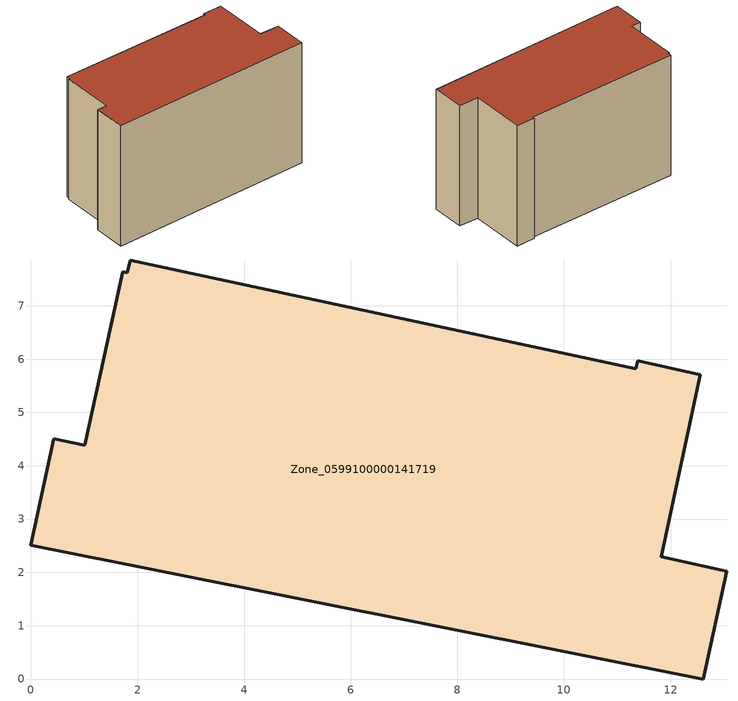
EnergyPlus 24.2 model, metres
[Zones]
Zone_0599100000141719
 floor ground (C_G): 13.05,2.02 12.61,0 0,2.51 0.43,4.51 1.01,4.38 1.72,7.64 1.81,7.62 1.87,7.86 11.35,5.82 11.38,5.97 12.56,5.71 11.82,2.29 z0
 wall outside (C_F): 0.43,4.51 0,2.51 12.61,0 13.05,2.02 11.82,2.29 12.56,5.71 11.38,5.97 11.35,5.82 1.87,7.86 1.81,7.62 1.72,7.64 1.01,4.38 0.43,4.51 z0:7.96
 roof outside (C_R): 1.81,7.62 1.72,7.64 1.01,4.38 0.43,4.51 0,2.51 12.61,0 13.05,2.02 11.82,2.29 12.56,5.71 11.38,5.97 11.35,5.82 1.87,7.86 z7.96
[BUILDING]
Pand.0599100000141719: North Axis=0; Terrain=City; Loads Convergence Tolerance Value=0.04; Temperature Convergence Tolerance Value=0.4; Solar Distribution=FullExterior; Maximum Number of Warmup Days=25; Minimum Number of Warmup Days=1
[Site:Location]
Rotterdam.The.Hague.AP_ZH_NLD Design_Conditions: Latitude=51.96; Longitude=4.45; Time Zone=1; Elevation=-4.5
[SITE:GROUNDTEMPERATURE:BUILDINGSURFACE]
18, 18, 18, 18, 18, 18, 18, 18, 18, 18, 18, 18
[MATERIAL] Thermal Absorptance=0.9; Solar Absorptance=0.7; Visible Absorptance=0.7
Name | Roughness | Thickness | Conductivity | Density | Specific Heat
G.TI.1975-1991 | MediumSmooth | 0.15 | 0.288461 | 540 | 1210
F.TI.1975-1991 | Rough | 0.3 | 0.230769 | 1920 | 840
R.TI.1975-1991 | MediumRough | 0.2 | 0.153846 | 1500 | 1000
[CONSTRUCTION]
C_G: G.TI.1975-1991
C_F: F.TI.1975-1991
C_R: R.TI.1975-1991
[ZONE]
Zone_0599100000141719: Type=1; Multiplier=1; Ceiling Height=Autocalculate; Volume=Autocalculate; Floor Area=autocalculate; Part of Total Floor Area=Yes
[ZONEINFILTRATION:DESIGNFLOWRATE]
Infil_Zone_0599100000141719: Zone or ZoneList or Space or SpaceList=Zone_0599100000141719; Schedule=AlwaysOn; Design Flow Rate Calculation Method=Flow/Area; Flow Rate per Floor Area=0.003; Constant Term Coefficient=1; Temperature Term Coefficient=0; Velocity Term Coefficient=0; Velocity Squared Term Coefficient=0
[HVACTEMPLATE:ZONE:IDEALLOADSAIRSYSTEM]
Zone_0599100000141719: Maximum Heating Supply Air Temperature=50; Minimum Cooling Supply Air Temperature=13; Maximum Heating Supply Air Humidity Ratio=0.0156; Minimum Cooling Supply Air Humidity Ratio=0.0077; Heating Limit=NoLimit; Cooling Limit=NoLimit; Dehumidification Control Type=ConstantSensibleHeatRatio; Cooling Sensible Heat Ratio=0.7; Dehumidification Setpoint=60; Humidification Control Type=None; Humidification Setpoint=30; Outdoor Air Method=None; Outdoor Air Flow Rate per Person=0.00944; Outdoor Air Flow Rate per Zone Floor Area=0; Outdoor Air Flow Rate per Zone=0; Demand Controlled Ventilation Type=None; Outdoor Air Economizer Type=NoEconomizer; Heat Recovery Type=None; Sensible Heat Recovery Effectiveness=0.7; Latent Heat Recovery Effectiveness=0.65
[ZONECONTROL:THERMOSTAT]
ThermostatControl_Zone_0599100000141719: Zone or ZoneList=Zone_0599100000141719; Control Type Schedule=DualSetpointControlType; Control 1=Thermostat_Zone_0599100000141719; Temperature Difference Between Cutout And Setpoint=0
[THERMOSTATSETPOINT:DUALSETPOINT]
Thermostat_Zone_0599100000141719: Heating Setpoint Temperature Schedule=HeatingSetpoint_Zone_0599100000141719; Cooling Setpoint Temperature Schedule=CoolingSetpoint_Zone_0599100000141719
[SCHEDULE:COMPACT]
HeatingSetpoint_Zone_0599100000141719: Through: 12/31, For: AllDays, Until: 24:00, 21
CoolingSetpoint_Zone_0599100000141719: Through: 12/31, For: AllDays, Until: 24:00, 24
DualSetpointControlType: Through: 12/31, For: AllDays, Until: 24:00, 4
AlwaysOn: Through: 12/31, For: AllDays, Until: 24:00, 1
